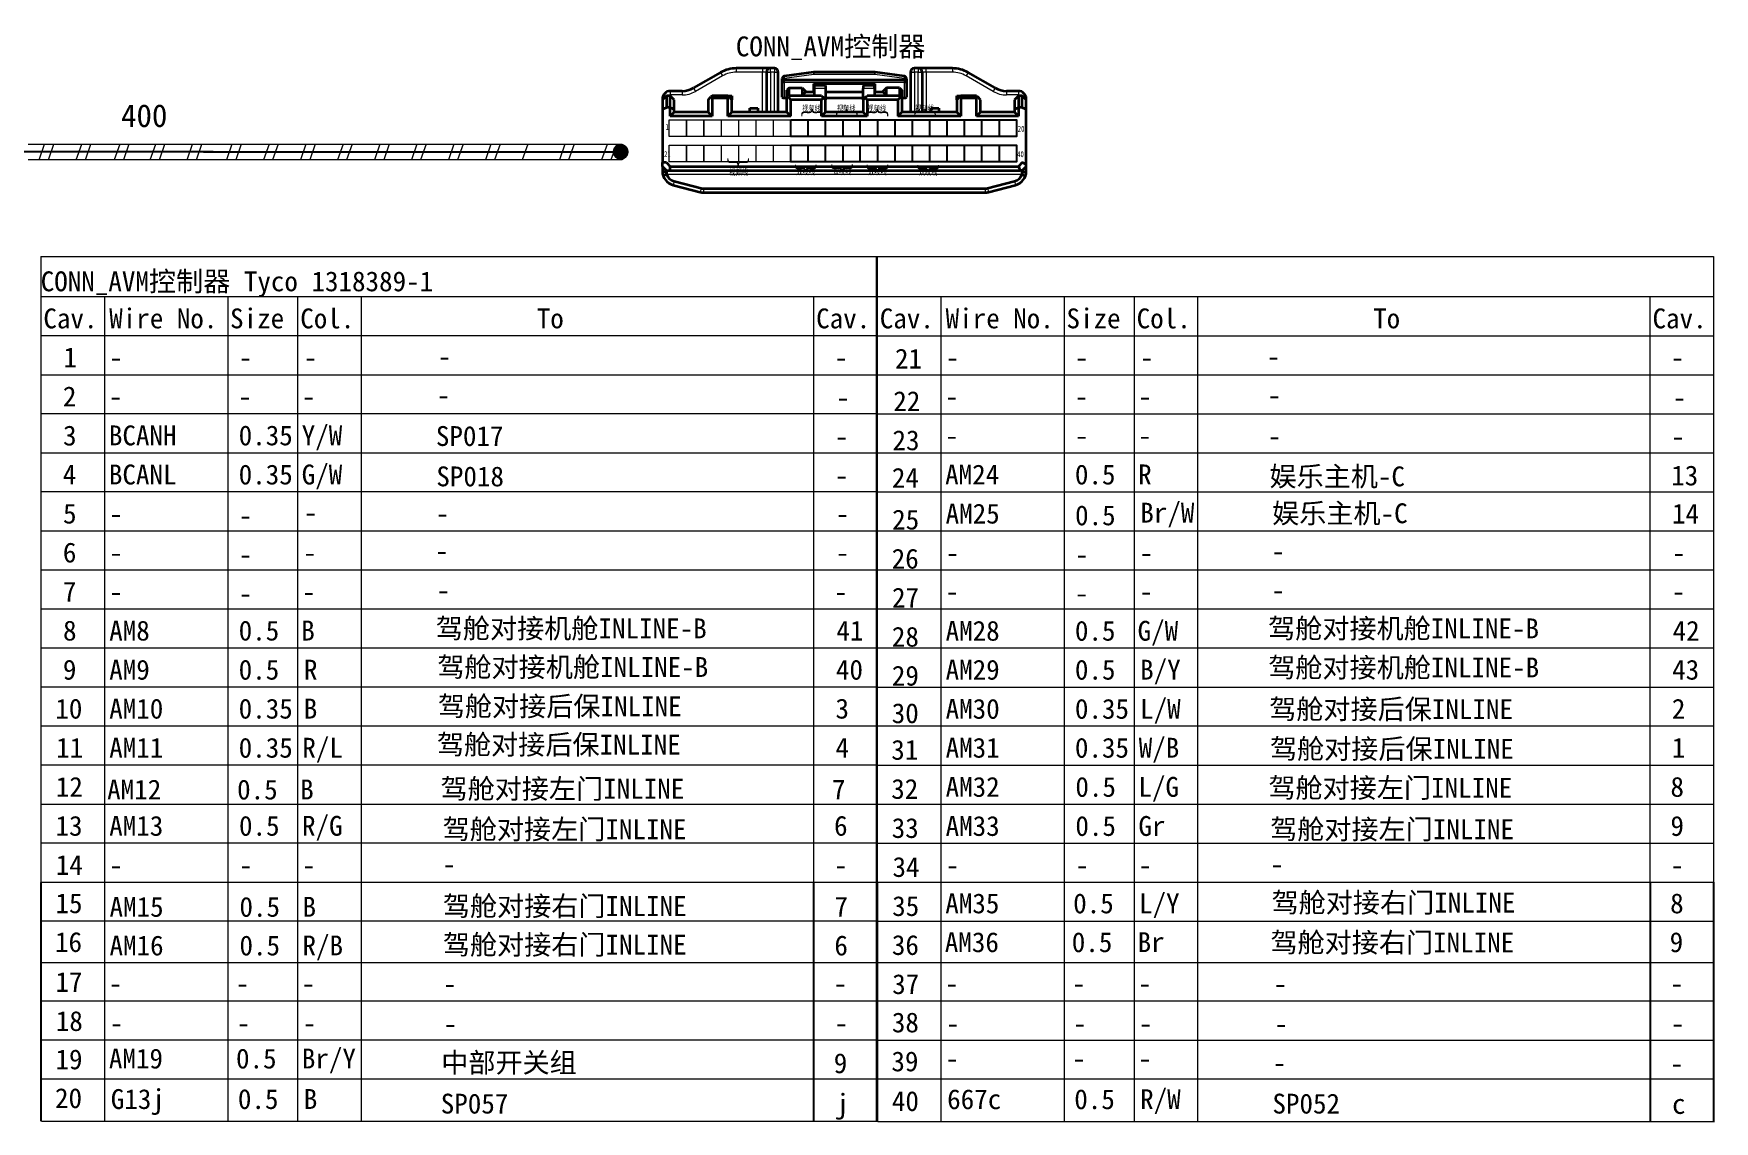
# Model space of a CAD drawing. Header units: millimetres. Extents: x 17 to 3784, y 12 to 1382.
# Drawn here: x 1758 to 1864.9, y 813.7 to 883 of the extents above; entities that cross this region are included whole.
import ezdxf

# ---------------------------------------------------------------- set-up
doc = ezdxf.new("R2010")
doc.units = ezdxf.units.MM
for name, color, linetype, lineweight in [('0层_1', 7, 'Continuous', 25), ('全新开发部分', 7, 'Continuous', 18), ('图层8-0000', 3, 'Continuous', 15), ('尺寸线层', 3, 'Continuous', 18)]:
    doc.layers.add(name, color=color, linetype=linetype, lineweight=lineweight)
doc.styles.add('FangSong_GB2312_Style', font='simfang.ttf')
doc.styles.add('HZTXT', font='', dxfattribs={"width": 0.75})
doc.styles.add('Standard_1', font='', dxfattribs={"width": 0.7})
doc.styles.get('HZTXT').set_extended_font_data('宋体')
doc.styles.get('Standard_1').set_extended_font_data('宋体')

msp = doc.modelspace()

# ---------------------------------------------------------------- hatches: boundary and pattern name
h = msp.add_hatch(color=0)
edge = h.paths.add_edge_path(flags=0)
edge.add_arc((1795.34, 875.47), 0.507, 180, 540)

# ---------------------------------------------------------------- linework, layer by layer
at = {"color": 0, "lineweight": 35, "ltscale": 0.098779}
for p, q in [((1801.7, 880.53), (1799.98, 879.54)), ((1819.17, 879.54), (1817.45, 880.53))]:
    msp.add_line(p, q, dxfattribs=at)
at = {"color": 0, "lineweight": 13, "ltscale": 0.0125}
for p, q in [((1801.7, 880.53), (1801.82, 880.31)), ((1802.7, 880.79), (1802.7, 880.54)), ((1804.36, 880.79), (1804.36, 880.54)), ((1804.62, 880.54), (1804.36, 880.54)), ((1804.62, 880.54), (1804.87, 880.54)), ((1804.87, 880.54), (1804.87, 880.79)), ((1805.12, 880.54), (1804.87, 880.54)), ((1805.12, 880.79), (1805.12, 880.54)), ((1805.12, 880.54), (1805.37, 880.54)), ((1813.78, 880.54), (1814.03, 880.54)), ((1814.03, 880.54), (1814.03, 880.79)), ((1814.28, 880.54), (1814.03, 880.54)), ((1814.28, 880.79), (1814.28, 880.54)), ((1814.28, 880.54), (1814.54, 880.54)), ((1814.79, 880.54), (1814.54, 880.54)), ((1814.79, 880.54), (1814.79, 880.79)), ((1816.45, 880.79), (1816.45, 880.54)), ((1817.45, 880.53), (1817.33, 880.31)), ((1798.5, 879.34), (1798.5, 879.09)), ((1799.25, 879.34), (1799.25, 879.09)), ((1799.98, 879.54), (1800.11, 879.32)), ((1819.17, 879.54), (1819.04, 879.32)), ((1819.9, 879.34), (1819.9, 879.09)), ((1820.65, 879.34), (1820.65, 879.09)), ((1798.74, 873.6), (1798.68, 873.35)), ((1800.46, 873.15), (1800.4, 872.91)), ((1800.62, 873.13), (1800.62, 872.88)), ((1818.53, 873.13), (1818.53, 872.88)), ((1818.69, 873.15), (1818.75, 872.91))]:
    msp.add_line(p, q, dxfattribs=at)
at = {"color": 0, "lineweight": 35, "ltscale": 0.083205}
for p, q in [((1804.36, 880.79), (1802.7, 880.79)), ((1816.45, 880.79), (1814.79, 880.79))]:
    msp.add_line(p, q, dxfattribs=at)
at = {"color": 0, "lineweight": 13, "ltscale": 0.083205}
for p, q in [((1804.36, 880.54), (1802.7, 880.54)), ((1816.45, 880.54), (1814.79, 880.54))]:
    msp.add_line(p, q, dxfattribs=at)
at = {"color": 0, "lineweight": 35, "ltscale": 0.025}
for p, q in [((1804.87, 880.79), (1804.36, 880.79)), ((1814.79, 880.79), (1814.28, 880.79)), ((1805.92, 878.89), (1805.92, 879.39)), ((1806.07, 879.04), (1806.07, 879.54)), ((1806.89, 879.54), (1806.89, 879.04)), ((1807.62, 879.79), (1807.62, 879.29)), ((1811.53, 879.29), (1811.53, 879.79)), ((1812.26, 879.04), (1812.26, 879.54)), ((1813.08, 879.54), (1813.08, 879.04)), ((1813.23, 879.39), (1813.23, 878.89)), ((1803.56, 878.24), (1804.06, 878.24)), ((1815.09, 878.24), (1815.59, 878.24))]:
    msp.add_line(p, q, dxfattribs=at)
at = {"color": 0, "lineweight": 13, "ltscale": 0.127499}
for p, q in [((1804.36, 877.99), (1804.36, 880.54)), ((1804.87, 880.54), (1804.87, 877.99)), ((1805.12, 877.99), (1805.12, 880.54)), ((1814.03, 880.54), (1814.03, 877.99)), ((1814.28, 877.99), (1814.28, 880.54)), ((1814.79, 880.54), (1814.79, 877.99))]:
    msp.add_line(p, q, dxfattribs=at)
at = {"color": 0, "lineweight": 35, "ltscale": 0.127499}
for p, q in [((1804.62, 880.54), (1804.62, 877.99)), ((1805.37, 877.99), (1805.37, 880.54)), ((1813.78, 880.54), (1813.78, 877.99)), ((1814.54, 877.99), (1814.54, 880.54))]:
    msp.add_line(p, q, dxfattribs=at)
at = {"color": 0, "lineweight": 35, "ltscale": 0.0125}
for p, q in [((1805.12, 880.79), (1804.87, 880.79)), ((1814.28, 880.79), (1814.03, 880.79)), ((1798.5, 879.04), (1798.25, 879.04)), ((1798.5, 878.29), (1798.25, 878.29)), ((1802.16, 879.04), (1802.41, 879.04)), ((1803.56, 877.99), (1803.56, 878.24)), ((1804.06, 878.24), (1804.06, 877.99)), ((1815.09, 877.99), (1815.09, 878.24)), ((1815.59, 878.24), (1815.59, 877.99)), ((1816.74, 879.04), (1816.99, 879.04)), ((1820.9, 879.04), (1820.65, 879.04)), ((1820.9, 878.29), (1820.65, 878.29)), ((1798.25, 874.78), (1798, 874.78)), ((1798, 874.53), (1798, 874.78)), ((1798.25, 874.28), (1798.5, 874.28)), ((1798.5, 874.28), (1798.5, 874.53)), ((1820.87, 874.03), (1821.11, 873.95))]:
    msp.add_line(p, q, dxfattribs=at)
at = {"color": 0, "lineweight": 35, "ltscale": 0.093938}
for p, q in [((1807.61, 880.54), (1805.75, 880.28)), ((1813.4, 880.28), (1811.54, 880.54))]:
    msp.add_line(p, q, dxfattribs=at)
at = {"color": 0, "lineweight": 13, "ltscale": 0.093938}
for p, q in [((1807.63, 880.39), (1805.77, 880.13)), ((1813.38, 880.13), (1811.52, 880.39))]:
    msp.add_line(p, q, dxfattribs=at)
at = {"color": 0, "lineweight": 13, "ltscale": 0.0075}
for p, q in [((1807.61, 880.54), (1807.63, 880.39)), ((1811.52, 880.39), (1811.54, 880.54)), ((1811.52, 880.54), (1811.52, 880.39)), ((1805.77, 880.13), (1805.75, 880.28)), ((1805.77, 879.89), (1805.77, 880.04)), ((1813.4, 880.28), (1813.38, 880.13)), ((1813.38, 880.04), (1813.38, 879.89))]:
    msp.add_line(p, q, dxfattribs=at)
at = {"color": 0, "lineweight": 35, "ltscale": 0.193951}
msp.add_line((1811.52, 880.54), (1807.63, 880.54), dxfattribs=at)
at = {"color": 0, "lineweight": 13, "ltscale": 0.002332}
msp.add_line((1807.63, 880.5), (1807.63, 880.54), dxfattribs=at)
at = {"color": 0, "lineweight": 13, "ltscale": 0.005168}
msp.add_line((1807.63, 880.39), (1807.63, 880.5), dxfattribs=at)
at = {"color": 0, "lineweight": 13, "ltscale": 0.193951}
msp.add_line((1811.52, 880.39), (1807.63, 880.39), dxfattribs=at)
at = {"color": 0, "lineweight": 35, "ltscale": 0.0375}
for p, q in [((1799.25, 879.34), (1798.5, 879.34)), ((1820.65, 879.34), (1819.9, 879.34)), ((1798.25, 879.04), (1798.25, 878.29)), ((1798.5, 878.29), (1798.5, 879.04)), ((1820.65, 879.04), (1820.65, 878.29)), ((1820.9, 878.29), (1820.9, 879.04))]:
    msp.add_line(p, q, dxfattribs=at)
at = {"color": 0, "lineweight": 13, "ltscale": 0.098779}
for p, q in [((1801.82, 880.31), (1800.11, 879.32)), ((1819.04, 879.32), (1817.33, 880.31))]:
    msp.add_line(p, q, dxfattribs=at)
at = {"color": 0, "lineweight": 35, "ltscale": 0.011926}
for p, q in [((1805.62, 879.89), (1805.62, 880.13)), ((1813.53, 880.13), (1813.53, 879.89))]:
    msp.add_line(p, q, dxfattribs=at)
at = {"color": 0, "lineweight": 13, "ltscale": 0.007501}
for p, q in [((1805.62, 880.13), (1805.77, 880.13)), ((1805.62, 879.89), (1805.77, 879.89)), ((1813.38, 880.13), (1813.53, 880.13)), ((1813.38, 879.89), (1813.53, 879.89))]:
    msp.add_line(p, q, dxfattribs=at)
at = {"color": 0, "lineweight": 35, "ltscale": 0.047373}
for p, q in [((1805.62, 878.94), (1805.62, 879.89)), ((1813.53, 879.89), (1813.53, 878.94))]:
    msp.add_line(p, q, dxfattribs=at)
at = {"color": 0, "lineweight": 13, "ltscale": 0.004427}
for p, q in [((1805.77, 880.04), (1805.77, 880.13)), ((1813.38, 880.13), (1813.38, 880.04))]:
    msp.add_line(p, q, dxfattribs=at)
at = {"color": 0, "lineweight": 35, "ltscale": 0.379999}
msp.add_line((1813.38, 880.04), (1805.77, 880.04), dxfattribs=at)
at = {"color": 0, "lineweight": 13, "ltscale": 0.379999}
msp.add_line((1813.38, 879.89), (1805.77, 879.89), dxfattribs=at)
at = {"color": 0, "lineweight": 13, "ltscale": 0.04928}
for p, q in [((1805.77, 878.9), (1805.77, 879.89)), ((1813.38, 879.89), (1813.38, 878.9))]:
    msp.add_line(p, q, dxfattribs=at)
at = {"color": 0, "lineweight": 35, "ltscale": 0.010606}
for p, q in [((1806.07, 879.54), (1805.92, 879.39)), ((1813.08, 879.54), (1813.23, 879.39))]:
    msp.add_line(p, q, dxfattribs=at)
at = {"color": 0, "lineweight": 35, "ltscale": 0.041251}
for p, q in [((1806.07, 879.54), (1806.89, 879.54)), ((1813.08, 879.54), (1812.26, 879.54))]:
    msp.add_line(p, q, dxfattribs=at)
at = {"color": 0, "lineweight": 35, "ltscale": 0.015909}
for p, q in [((1806.89, 879.54), (1807.12, 879.32)), ((1812.26, 879.54), (1812.03, 879.32))]:
    msp.add_line(p, q, dxfattribs=at)
at = {"color": 0, "lineweight": 35, "ltscale": 0.016684}
for p, q in [((1807.12, 879.29), (1806.89, 879.04)), ((1812.26, 879.04), (1812.03, 879.29))]:
    msp.add_line(p, q, dxfattribs=at)
at = {"color": 0, "lineweight": 35, "ltscale": 0.001429}
for p, q in [((1807.12, 879.32), (1807.12, 879.29)), ((1812.03, 879.29), (1812.03, 879.32))]:
    msp.add_line(p, q, dxfattribs=at)
at = {"color": 0, "lineweight": 35, "ltscale": 0.026875}
for p, q in [((1807.12, 879.29), (1807.66, 879.29)), ((1811.49, 879.29), (1812.03, 879.29))]:
    msp.add_line(p, q, dxfattribs=at)
at = {"color": 0, "lineweight": 35, "ltscale": 0.195001}
msp.add_line((1811.53, 879.79), (1807.62, 879.79), dxfattribs=at)
at = {"color": 0, "lineweight": 35, "ltscale": 0.035625}
for p, q in [((1808.37, 879.69), (1807.66, 879.69)), ((1811.49, 879.69), (1810.78, 879.69))]:
    msp.add_line(p, q, dxfattribs=at)
at = {"color": 0, "lineweight": 35, "ltscale": 0.009042}
for p, q in [((1807.66, 879.69), (1807.66, 879.51)), ((1808.37, 879.69), (1808.37, 879.51)), ((1810.78, 879.69), (1810.78, 879.51)), ((1811.49, 879.51), (1811.49, 879.69))]:
    msp.add_line(p, q, dxfattribs=at)
at = {"color": 0, "lineweight": 13, "ltscale": 0.035625}
for p, q in [((1808.37, 879.51), (1807.66, 879.51)), ((1811.49, 879.51), (1810.78, 879.51))]:
    msp.add_line(p, q, dxfattribs=at)
at = {"color": 0, "lineweight": 35, "ltscale": 0.023458}
for p, q in [((1807.66, 879.51), (1807.66, 879.04)), ((1811.49, 879.51), (1811.49, 879.04))]:
    msp.add_line(p, q, dxfattribs=at)
at = {"color": 0, "lineweight": 35, "ltscale": 0.035958}
for p, q in [((1808.37, 879.51), (1808.37, 878.79)), ((1810.78, 878.79), (1810.78, 879.51))]:
    msp.add_line(p, q, dxfattribs=at)
at = {"color": 0, "lineweight": 35, "ltscale": 0.120001}
for p, q in [((1808.37, 879.29), (1810.78, 879.29)), ((1808.37, 878.9), (1810.78, 878.9)), ((1810.78, 877.99), (1808.37, 877.99))]:
    msp.add_line(p, q, dxfattribs=at)
at = {"color": 0, "lineweight": 35, "ltscale": 0.017678}
for p, q in [((1798.25, 879.04), (1798, 878.79)), ((1798.75, 878.79), (1798.5, 879.04)), ((1820.65, 879.04), (1820.4, 878.79)), ((1821.15, 878.79), (1820.9, 879.04)), ((1798.75, 877.99), (1798.5, 877.74)), ((1800.91, 877.99), (1801.16, 877.74)), ((1802.41, 877.99), (1802.16, 877.74)), ((1806.17, 877.74), (1805.92, 877.99)), ((1808.37, 877.99), (1808.12, 877.74)), ((1810.78, 877.99), (1811.03, 877.74)), ((1812.98, 877.74), (1813.23, 877.99)), ((1816.74, 877.99), (1816.99, 877.74)), ((1818.24, 877.99), (1817.99, 877.74)), ((1820.4, 877.99), (1820.65, 877.74)), ((1798, 874.53), (1798.25, 874.28)), ((1798.25, 874.78), (1798.5, 874.53)), ((1820.9, 874.78), (1820.65, 874.53)), ((1820.9, 874.28), (1821.15, 874.53))]:
    msp.add_line(p, q, dxfattribs=at)
at = {"color": 0, "lineweight": 35, "ltscale": 0.0025}
for p, q in [((1798, 878.84), (1798, 878.79)), ((1821.15, 878.79), (1821.15, 878.84))]:
    msp.add_line(p, q, dxfattribs=at)
at = {"color": 0, "lineweight": 13, "ltscale": 0.002499}
for p, q in [((1798, 878.84), (1798.05, 878.84)), ((1821.1, 878.84), (1821.15, 878.84))]:
    msp.add_line(p, q, dxfattribs=at)
at = {"color": 0, "lineweight": 35, "ltscale": 0.030177}
for p, q in [((1798, 878.79), (1798, 878.19)), ((1798.75, 878.19), (1798.75, 878.79)), ((1820.4, 878.79), (1820.4, 878.19)), ((1821.15, 878.19), (1821.15, 878.79))]:
    msp.add_line(p, q, dxfattribs=at)
at = {"color": 0, "lineweight": 35, "ltscale": 0.01353}
for p, q in [((1798, 878.19), (1798.25, 878.29)), ((1798.5, 878.29), (1798.75, 878.19)), ((1820.4, 878.19), (1820.65, 878.29)), ((1820.9, 878.29), (1821.15, 878.19))]:
    msp.add_line(p, q, dxfattribs=at)
at = {"color": 0, "lineweight": 13, "ltscale": 0.0375}
for p, q in [((1799.25, 879.09), (1798.5, 879.09)), ((1820.65, 879.09), (1819.9, 879.09))]:
    msp.add_line(p, q, dxfattribs=at)
at = {"color": 0, "lineweight": 35, "ltscale": 0.027499}
for p, q in [((1798.5, 877.74), (1798.5, 878.29)), ((1820.65, 878.29), (1820.65, 877.74))]:
    msp.add_line(p, q, dxfattribs=at)
at = {"color": 0, "lineweight": 35, "ltscale": 0.012374}
for p, q in [((1800.91, 878.79), (1801.08, 878.97)), ((1818.24, 878.79), (1818.07, 878.97))]:
    msp.add_line(p, q, dxfattribs=at)
at = {"color": 0, "lineweight": 35, "ltscale": 0.039999}
for p, q in [((1800.91, 878.79), (1800.91, 877.99)), ((1802.41, 877.99), (1802.41, 878.79)), ((1808.37, 877.99), (1808.37, 878.79)), ((1810.78, 878.79), (1810.78, 877.99)), ((1816.74, 878.79), (1816.74, 877.99)), ((1818.24, 877.99), (1818.24, 878.79))]:
    msp.add_line(p, q, dxfattribs=at)
at = {"color": 0, "lineweight": 35, "ltscale": 0.005304}
for p, q in [((1801.16, 879.04), (1801.08, 878.97)), ((1801.08, 878.97), (1801.16, 878.89)), ((1806.07, 879.04), (1805.99, 878.97)), ((1813.08, 879.04), (1813.16, 878.97)), ((1817.99, 879.04), (1818.07, 878.97)), ((1818.07, 878.97), (1817.99, 878.89))]:
    msp.add_line(p, q, dxfattribs=at)
at = {"color": 0, "lineweight": 35, "ltscale": 0.05}
for p, q in [((1802.16, 879.04), (1801.16, 879.04)), ((1802.16, 878.89), (1801.16, 878.89)), ((1817.99, 879.04), (1816.99, 879.04)), ((1817.99, 878.89), (1816.99, 878.89))]:
    msp.add_line(p, q, dxfattribs=at)
at = {"color": 0, "lineweight": 35, "ltscale": 0.0575}
for p, q in [((1801.16, 878.89), (1801.16, 877.74)), ((1802.16, 877.74), (1802.16, 878.89)), ((1816.99, 878.89), (1816.99, 877.74)), ((1817.99, 877.74), (1817.99, 878.89))]:
    msp.add_line(p, q, dxfattribs=at)
at = {"color": 0, "lineweight": 35, "ltscale": 0.005303}
for p, q in [((1802.16, 879.04), (1802.24, 878.97)), ((1802.24, 878.97), (1802.16, 878.89)), ((1805.92, 878.89), (1805.99, 878.97)), ((1813.16, 878.97), (1813.23, 878.89)), ((1816.99, 879.04), (1816.91, 878.97)), ((1816.99, 878.89), (1816.91, 878.97))]:
    msp.add_line(p, q, dxfattribs=at)
at = {"color": 0, "lineweight": 35, "ltscale": 0.012375}
for p, q in [((1802.41, 878.79), (1802.24, 878.97)), ((1805.99, 878.97), (1806.17, 878.79)), ((1812.98, 878.79), (1813.16, 878.97)), ((1816.74, 878.79), (1816.91, 878.97))]:
    msp.add_line(p, q, dxfattribs=at)
at = {"color": 0, "lineweight": 35, "ltscale": 0.012499}
for p, q in [((1802.41, 879.04), (1802.41, 878.79)), ((1816.74, 878.79), (1816.74, 879.04))]:
    msp.add_line(p, q, dxfattribs=at)
at = {"color": 0, "lineweight": 35, "ltscale": 0.0075}
for p, q in [((1805.77, 878.9), (1805.92, 878.9)), ((1813.23, 878.9), (1813.38, 878.9))]:
    msp.add_line(p, q, dxfattribs=at)
at = {"color": 0, "lineweight": 35, "ltscale": 0.045}
for p, q in [((1805.92, 877.99), (1805.92, 878.89)), ((1813.23, 878.89), (1813.23, 877.99))]:
    msp.add_line(p, q, dxfattribs=at)
at = {"color": 0, "lineweight": 35, "ltscale": 0.102499}
for p, q in [((1808.12, 879.04), (1806.07, 879.04)), ((1813.08, 879.04), (1811.03, 879.04))]:
    msp.add_line(p, q, dxfattribs=at)
at = {"color": 0, "lineweight": 35, "ltscale": 0.097499}
for p, q in [((1808.12, 878.79), (1806.17, 878.79)), ((1812.98, 878.79), (1811.03, 878.79))]:
    msp.add_line(p, q, dxfattribs=at)
at = {"color": 0, "lineweight": 35, "ltscale": 0.052499}
for p, q in [((1806.17, 877.74), (1806.17, 878.79)), ((1808.12, 877.74), (1808.12, 878.79)), ((1811.03, 878.79), (1811.03, 877.74)), ((1812.98, 878.79), (1812.98, 877.74))]:
    msp.add_line(p, q, dxfattribs=at)
at = {"color": 0, "lineweight": 35, "ltscale": 0.008839}
for p, q in [((1808.12, 879.04), (1808.25, 878.92)), ((1808.25, 878.92), (1808.12, 878.79)), ((1808.37, 878.79), (1808.25, 878.92)), ((1810.78, 878.79), (1810.9, 878.92)), ((1810.9, 878.92), (1811.03, 879.04)), ((1811.03, 878.79), (1810.9, 878.92))]:
    msp.add_line(p, q, dxfattribs=at)
at = {"color": 0, "lineweight": 35, "ltscale": 0.169823}
msp.add_line((1798, 878.19), (1798, 874.78), dxfattribs=at)
at = {"color": 0, "lineweight": 35, "ltscale": 0.1325}
for p, q in [((1801.16, 877.74), (1798.5, 877.74)), ((1820.65, 877.74), (1817.99, 877.74))]:
    msp.add_line(p, q, dxfattribs=at)
at = {"color": 0, "lineweight": 35, "ltscale": 0.009822}
for p, q in [((1798.75, 877.99), (1798.75, 878.19)), ((1820.4, 878.19), (1820.4, 877.99))]:
    msp.add_line(p, q, dxfattribs=at)
at = {"color": 0, "lineweight": 35, "ltscale": 0.1075}
for p, q in [((1800.91, 877.99), (1798.75, 877.99)), ((1820.4, 877.99), (1818.24, 877.99))]:
    msp.add_line(p, q, dxfattribs=at)
at = {"color": 0, "lineweight": 35, "ltscale": 0.2}
for p, q in [((1806.17, 877.74), (1802.16, 877.74)), ((1816.99, 877.74), (1812.98, 877.74))]:
    msp.add_line(p, q, dxfattribs=at)
at = {"color": 0, "lineweight": 35, "ltscale": 0.175}
for p, q in [((1805.92, 877.99), (1802.41, 877.99)), ((1816.74, 877.99), (1813.23, 877.99))]:
    msp.add_line(p, q, dxfattribs=at)
at = {"color": 0, "lineweight": 35, "ltscale": 0.145001}
msp.add_line((1811.03, 877.74), (1808.12, 877.74), dxfattribs=at)
at = {"color": 0, "lineweight": 35, "ltscale": 0.176073}
msp.add_line((1821.15, 874.66), (1821.15, 878.19), dxfattribs=at)
for p, q in [((1795.43, 875.95), (1795.43, 874.97)), ((1758.43, 828.94), (1758.43, 813.75)), ((1807.62, 828.98), (1807.62, 813.74)), ((1811.66, 828.97), (1811.66, 813.74)), ((1811.66, 828.93), (1811.66, 813.74)), ((1860.85, 828.97), (1860.85, 813.73)), ((1864.89, 828.97), (1864.89, 813.73))]:
    msp.add_line(p, q)
at = {"color": 0, "lineweight": 35, "ltscale": 0.015204}
for p, q in [((1798, 874.53), (1798, 874.23)), ((1821.15, 874.23), (1821.15, 874.53))]:
    msp.add_line(p, q, dxfattribs=at)
at = {"color": 0, "lineweight": 35, "ltscale": 0.013424}
msp.add_line((1798.25, 874.13), (1798, 874.23), dxfattribs=at)
at = {"color": 0, "lineweight": 35, "ltscale": 0.012502}
msp.add_line((1798.28, 874.03), (1798.04, 873.95), dxfattribs=at)
at = {"color": 0, "lineweight": 35, "ltscale": 0.007602}
for p, q in [((1798.25, 874.28), (1798.25, 874.13)), ((1820.9, 874.13), (1820.9, 874.28))]:
    msp.add_line(p, q, dxfattribs=at)
at = {"color": 0, "lineweight": 13}
msp.add_line((1820.87, 874.03), (1798.28, 874.03), dxfattribs=at)
at = {"color": 0, "lineweight": 35}
for p, q in [((1798.5, 874.53), (1820.65, 874.53)), ((1798.5, 874.28), (1820.77, 874.28)), ((1800.62, 873.13), (1818.53, 873.13)), ((1800.62, 872.88), (1818.53, 872.88))]:
    msp.add_line(p, q, dxfattribs=at)
at = {"color": 0, "lineweight": 35, "ltscale": 0.013975}
for p, q in [((1820.65, 874.53), (1820.77, 874.28)), ((1821.15, 874.66), (1820.9, 874.78))]:
    msp.add_line(p, q, dxfattribs=at)
at = {"color": 0, "lineweight": 35, "ltscale": 0.00625}
for p, q in [((1820.9, 874.28), (1820.77, 874.28)), ((1821.15, 874.53), (1821.15, 874.66))]:
    msp.add_line(p, q, dxfattribs=at)
at = {"color": 0, "lineweight": 35, "ltscale": 0.013425}
msp.add_line((1820.9, 874.13), (1821.15, 874.23), dxfattribs=at)
at = {"color": 0, "lineweight": 35, "ltscale": 0.088605}
for p, q in [((1798.68, 873.35), (1800.4, 872.91)), ((1798.74, 873.6), (1800.46, 873.15)), ((1818.69, 873.15), (1820.41, 873.6)), ((1818.75, 872.91), (1820.47, 873.35))]:
    msp.add_line(p, q, dxfattribs=at)
at = {"color": 0, "lineweight": 13, "ltscale": 0.012501}
msp.add_line((1820.41, 873.6), (1820.47, 873.35), dxfattribs=at)
at = {"color": 0}
for points in [[(1806.17, 877.5), (1807.26, 877.5), (1807.26, 876.44), (1806.17, 876.44)], [(1807.28, 877.5), (1808.36, 877.5), (1808.36, 876.44), (1807.28, 876.44)], [(1808.38, 877.5), (1809.47, 877.5), (1809.47, 876.44), (1808.38, 876.44)], [(1809.49, 877.5), (1810.57, 877.5), (1810.57, 876.44), (1809.49, 876.44)], [(1810.59, 877.5), (1811.68, 877.5), (1811.68, 876.44), (1810.59, 876.44)], [(1811.7, 877.5), (1812.78, 877.5), (1812.78, 876.44), (1811.7, 876.44)], [(1812.8, 877.5), (1813.89, 877.5), (1813.89, 876.44), (1812.8, 876.44)], [(1813.91, 877.5), (1814.99, 877.5), (1814.99, 876.44), (1813.91, 876.44)], [(1815.01, 877.5), (1816.1, 877.5), (1816.1, 876.44), (1815.01, 876.44)], [(1816.12, 877.5), (1817.2, 877.5), (1817.2, 876.44), (1816.12, 876.44)], [(1817.22, 877.5), (1818.31, 877.5), (1818.31, 876.44), (1817.22, 876.44)], [(1818.33, 877.5), (1819.42, 877.5), (1819.42, 876.44), (1818.33, 876.44)], [(1819.45, 877.5), (1820.54, 877.5), (1820.54, 876.44), (1819.45, 876.44)], [(1806.17, 875.89), (1807.26, 875.89), (1807.26, 874.83), (1806.17, 874.83)], [(1807.28, 875.89), (1808.36, 875.89), (1808.36, 874.83), (1807.28, 874.83)], [(1808.38, 875.89), (1809.47, 875.89), (1809.47, 874.83), (1808.38, 874.83)], [(1809.49, 875.89), (1810.57, 875.89), (1810.57, 874.83), (1809.49, 874.83)], [(1810.59, 875.89), (1811.68, 875.89), (1811.68, 874.83), (1810.59, 874.83)], [(1811.7, 875.89), (1812.78, 875.89), (1812.78, 874.83), (1811.7, 874.83)], [(1812.8, 875.89), (1813.89, 875.89), (1813.89, 874.83), (1812.8, 874.83)], [(1813.91, 875.89), (1814.99, 875.89), (1814.99, 874.83), (1813.91, 874.83)], [(1815.01, 875.89), (1816.1, 875.89), (1816.1, 874.83), (1815.01, 874.83)], [(1816.12, 875.89), (1817.2, 875.89), (1817.2, 874.83), (1816.12, 874.83)], [(1817.22, 875.89), (1818.31, 875.89), (1818.31, 874.83), (1817.22, 874.83)], [(1818.33, 875.89), (1819.42, 875.89), (1819.42, 874.83), (1818.33, 874.83)], [(1819.45, 875.89), (1820.54, 875.89), (1820.54, 874.83), (1819.45, 874.83)]]:
    msp.add_lwpolyline(points, close=True, dxfattribs=at)
at = {"color": 7, "linetype": 'Continuous', "lineweight": 13}
for points in [[(1769.39, 875.46), (1752.06, 875.46)], [(1793.09, 875.46), (1769.58, 875.46)], [(1758.43, 868.8), (1811.66, 868.8)], [(1758.43, 868.8), (1758.43, 828.97)], [(1811.61, 868.78), (1811.61, 813.74)], [(1811.66, 868.8), (1864.89, 868.8)], [(1811.66, 868.79), (1811.66, 828.97)], [(1864.89, 868.8), (1864.89, 828.97)], [(1758.43, 866.25), (1811.66, 866.25)], [(1762.48, 866.25), (1762.48, 813.74)], [(1770.33, 866.25), (1770.33, 813.74)], [(1774.78, 866.25), (1774.78, 813.74)], [(1778.83, 866.25), (1778.83, 813.74)], [(1807.61, 866.25), (1807.61, 828.97)], [(1811.66, 866.25), (1864.89, 866.25)], [(1815.71, 866.25), (1815.71, 813.73)], [(1823.56, 866.25), (1823.56, 813.73)], [(1828.01, 866.25), (1828.01, 813.73)], [(1832.06, 866.25), (1832.06, 813.73)], [(1860.84, 866.25), (1860.84, 828.97)], [(1758.43, 863.77), (1811.66, 863.77)], [(1811.66, 863.76), (1864.89, 863.76)], [(1758.43, 861.28), (1811.66, 861.28)], [(1811.66, 861.28), (1864.89, 861.28)], [(1758.43, 858.8), (1811.66, 858.8)], [(1811.66, 858.79), (1864.89, 858.79)], [(1758.43, 856.31), (1811.66, 856.31)], [(1811.66, 856.31), (1864.89, 856.31)], [(1758.43, 853.83), (1811.66, 853.83)], [(1811.66, 853.82), (1864.89, 853.82)], [(1758.43, 851.34), (1811.66, 851.34)], [(1811.66, 851.34), (1864.89, 851.34)], [(1758.43, 848.85), (1811.66, 848.85)], [(1811.66, 848.85), (1864.89, 848.85)], [(1758.43, 846.37), (1811.66, 846.37)], [(1811.66, 846.36), (1864.89, 846.36)], [(1758.43, 843.88), (1811.66, 843.88)], [(1811.66, 843.88), (1864.89, 843.88)], [(1758.43, 841.4), (1811.66, 841.4)], [(1811.66, 841.39), (1864.89, 841.39)], [(1758.43, 838.91), (1811.66, 838.91)], [(1811.66, 838.91), (1864.89, 838.91)], [(1758.43, 836.43), (1811.66, 836.43)], [(1811.66, 836.42), (1864.89, 836.42)], [(1758.43, 833.94), (1811.66, 833.94)], [(1811.66, 833.94), (1864.89, 833.94)], [(1758.43, 831.46), (1811.66, 831.46)], [(1811.66, 831.45), (1864.89, 831.45)], [(1758.43, 828.97), (1811.67, 828.97)], [(1811.66, 828.97), (1864.89, 828.97)], [(1758.43, 826.5), (1811.67, 826.5)], [(1811.66, 826.49), (1864.9, 826.49)], [(1758.44, 823.84), (1811.67, 823.84)], [(1811.66, 823.84), (1864.9, 823.84)], [(1758.44, 821.4), (1811.68, 821.4)], [(1811.67, 821.4), (1864.91, 821.4)], [(1758.44, 818.92), (1811.68, 818.92)], [(1811.67, 818.91), (1864.91, 818.91)], [(1758.45, 816.44), (1811.68, 816.44)], [(1811.68, 816.44), (1864.91, 816.44)], [(1758.48, 813.74), (1811.72, 813.74)], [(1811.71, 813.73), (1864.95, 813.73)]]:
    msp.add_lwpolyline(points, dxfattribs=at)
at = {"color": 7, "linetype": 'Continuous', "lineweight": 25}
for points in [[(1769.4, 875.46), (1752.06, 875.46)], [(1768.79, 875.46), (1795.41, 875.46)]]:
    msp.add_lwpolyline(points, dxfattribs=at)
at = {"color": 7, "linetype": 'Continuous', "lineweight": 0}
for points in [[(1757.63, 875.95), (1759.98, 875.95)], [(1758.33, 874.97), (1758.68, 875.95)], [(1758.92, 874.97), (1759.27, 875.95)], [(1759.98, 875.95), (1762.33, 875.95)], [(1760.69, 874.97), (1761.04, 875.95)], [(1761.27, 874.97), (1761.63, 875.95)], [(1762.33, 875.95), (1764.69, 875.95)], [(1763.13, 874.99), (1763.48, 875.97)], [(1763.72, 874.99), (1764.07, 875.97)], [(1764.69, 875.95), (1767.04, 875.95)], [(1765.39, 874.97), (1765.75, 875.95)], [(1765.98, 874.97), (1766.34, 875.95)], [(1767.04, 875.95), (1769.94, 875.95)], [(1767.75, 874.97), (1768.1, 875.95)], [(1768.34, 874.97), (1768.69, 875.95)], [(1769.54, 875.95), (1771.9, 875.95)], [(1770.6, 875.95), (1770.25, 874.97)], [(1771.19, 875.95), (1770.84, 874.97)], [(1771.9, 875.95), (1774.25, 875.95)], [(1772.96, 875.95), (1772.6, 874.97)], [(1773.55, 875.95), (1773.19, 874.97)], [(1774.25, 875.95), (1776.61, 875.95)], [(1775.31, 875.95), (1774.96, 874.97)], [(1775.9, 875.95), (1775.55, 874.97)], [(1776.61, 875.95), (1778.96, 875.95)], [(1777.67, 875.95), (1777.31, 874.97)], [(1778.25, 875.95), (1777.9, 874.97)], [(1778.96, 875.95), (1781.32, 875.95)], [(1780.02, 875.95), (1779.67, 874.97)], [(1780.61, 875.95), (1780.26, 874.97)], [(1781.32, 875.95), (1783.67, 875.95)], [(1782.37, 875.95), (1782.02, 874.97)], [(1782.96, 875.95), (1782.61, 874.97)], [(1783.67, 875.95), (1786.02, 875.95)], [(1784.73, 875.95), (1784.38, 874.97)], [(1785.32, 875.95), (1784.96, 874.97)], [(1786.02, 875.95), (1788.38, 875.95)], [(1787.08, 875.95), (1786.73, 874.97)], [(1787.67, 875.95), (1787.32, 874.97)], [(1788.38, 875.95), (1790.73, 875.95)], [(1789.44, 875.95), (1789.08, 874.97)], [(1790.73, 875.95), (1793.09, 875.95)], [(1791.79, 875.95), (1791.44, 874.97)], [(1792.38, 875.95), (1792.03, 874.97)], [(1793.09, 875.95), (1795.44, 875.95)], [(1794.15, 874.98), (1794.5, 875.96)], [(1794.74, 874.98), (1795.09, 875.96)], [(1759.98, 874.97), (1757.63, 874.97)], [(1762.33, 874.97), (1759.98, 874.97)], [(1764.69, 874.97), (1762.33, 874.97)], [(1767.04, 874.97), (1764.69, 874.97)], [(1769.68, 874.97), (1767.04, 874.97)], [(1771.9, 874.97), (1769.54, 874.97)], [(1774.25, 874.97), (1771.9, 874.97)], [(1776.61, 874.97), (1774.25, 874.97)], [(1778.96, 874.97), (1776.61, 874.97)], [(1781.32, 874.97), (1778.96, 874.97)], [(1783.67, 874.97), (1781.32, 874.97)], [(1786.02, 874.97), (1783.67, 874.97)], [(1788.38, 874.97), (1786.02, 874.97)], [(1790.73, 874.97), (1788.38, 874.97)], [(1793.09, 874.97), (1790.73, 874.97)], [(1795.44, 874.97), (1793.09, 874.97)]]:
    msp.add_lwpolyline(points, dxfattribs=at)
at = {"color": 0, "lineweight": 35}
for centre, radius, start, end in [((1802.7, 878.79), 2, 90, 120), ((1804.87, 880.54), 0.251, 90, 180), ((1805.12, 880.54), 0.251, 0, 90), ((1807.63, 880.39), 0.15, 90, 98), ((1811.52, 880.39), 0.15, 82, 90), ((1814.03, 880.54), 0.251, 90, 180), ((1814.28, 880.54), 0.251, 0, 90), ((1816.45, 878.79), 2, 60, 90), ((1798.5, 878.84), 0.501, 90, 180), ((1799.25, 880.79), 1.45, 270, 300), ((1805.77, 880.13), 0.15, 98, 180), ((1805.77, 879.89), 0.15, 90, 180), ((1813.38, 879.89), 0.15, 0, 90), ((1813.38, 880.13), 0.15, 0, 82), ((1819.9, 880.79), 1.45, 240, 270), ((1820.65, 878.84), 0.501, 0, 90), ((1798.9, 874.23), 0.902, 180, 255.4258), ((1798.44, 874.13), 0.183, 181.0293, 213.5692), ((1798.9, 874.23), 0.651, 197.5429, 255.4258), ((1820.25, 874.23), 0.651, 284.5742, 342.4571), ((1820.25, 874.23), 0.902, 284.5742, 0.0007), ((1820.71, 874.13), 0.183, 326.4163, 358.9691), ((1800.62, 873.78), 0.902, 255.4258, 270), ((1800.62, 873.78), 0.651, 255.4258, 270), ((1818.53, 873.78), 0.651, 270, 284.5742), ((1818.53, 873.78), 0.902, 270, 284.5742)]:
    msp.add_arc(centre, radius, start, end, dxfattribs=at)
at = {"color": 0, "lineweight": 13}
for centre, radius, start, end in [((1802.7, 878.79), 1.75, 90, 120), ((1816.45, 878.79), 1.75, 60, 90), ((1799.25, 880.79), 1.7, 270, 300), ((1819.9, 880.79), 1.7, 240, 270), ((1798.5, 878.84), 0.251, 90, 126.8699), ((1820.65, 878.84), 0.251, 53.1303, 89.9998)]:
    msp.add_arc(centre, radius, start, end, dxfattribs=at)
at = {"color": 0, "lineweight": 35}
for centre, major_axis, start_param, end_param in [((1805.77, 878.94), (0.15, 0), 3.141593, 4.712389), ((1813.38, 878.94), (-0.15, 0), 1.570796, 3.141593)]:
    msp.add_ellipse(centre, major_axis=major_axis, ratio=0.254237, start_param=start_param, end_param=end_param, dxfattribs=at)
at = {"layer": '全新开发部分', "color": 0}
for points in [[(1798.43, 877.5), (1799.52, 877.5), (1799.52, 876.44), (1798.43, 876.44)], [(1799.54, 877.5), (1800.63, 877.5), (1800.63, 876.44), (1799.54, 876.44)], [(1800.64, 877.5), (1801.73, 877.5), (1801.73, 876.44), (1800.64, 876.44)], [(1801.75, 877.5), (1802.84, 877.5), (1802.84, 876.44), (1801.75, 876.44)], [(1802.85, 877.5), (1803.94, 877.5), (1803.94, 876.44), (1802.85, 876.44)], [(1803.96, 877.5), (1805.05, 877.5), (1805.05, 876.44), (1803.96, 876.44)], [(1805.06, 877.5), (1806.15, 877.5), (1806.15, 876.44), (1805.06, 876.44)], [(1798.43, 875.89), (1799.52, 875.89), (1799.52, 874.83), (1798.43, 874.83)], [(1799.54, 875.89), (1800.63, 875.89), (1800.63, 874.83), (1799.54, 874.83)], [(1800.64, 875.89), (1801.73, 875.89), (1801.73, 874.83), (1800.64, 874.83)], [(1801.75, 875.89), (1802.84, 875.89), (1802.84, 874.83), (1801.75, 874.83)], [(1802.85, 875.89), (1803.94, 875.89), (1803.94, 874.83), (1802.85, 874.83)], [(1803.96, 875.89), (1805.05, 875.89), (1805.05, 874.83), (1803.96, 874.83)], [(1805.06, 875.89), (1806.15, 875.89), (1806.15, 874.83), (1805.06, 874.83)]]:
    msp.add_lwpolyline(points, close=True, dxfattribs=at)

# ---------------------------------------------------------------- texts
at = {"color": 0, "linetype": 'Continuous', "style": 'FangSong_GB2312_Style'}
msp.add_text('CONN_AVM控制器', height=1.2655, dxfattribs=at).set_placement((1802.67, 881.55))
at = {"color": 7, "linetype": 'Continuous', "style": 'FangSong_GB2312_Style'}
for s, height, p in [('400', 1.447, (1763.54, 877.05)), ('CONN_AVM控制器 Tyco 1318389-1', 1.2655, (1758.43, 866.59)), ('Cav.', 1.265, (1758.6, 864.23)), ('Wire No.', 1.265, (1762.79, 864.23)), ('Size', 1.265, (1770.48, 864.23)), ('Col.', 1.265, (1774.95, 864.23)), ('To', 1.265, (1790, 864.23)), ('Cav.', 1.265, (1807.78, 864.23)), ('Cav.', 1.265, (1811.83, 864.23)), ('Wire No.', 1.265, (1816.02, 864.23)), ('Size', 1.265, (1823.71, 864.23)), ('Col.', 1.265, (1828.18, 864.23)), ('To', 1.265, (1843.23, 864.23)), ('Cav.', 1.265, (1861.01, 864.23)), ('1', 1.27, (1759.88, 861.75)), ('-', 1.27, (1762.79, 861.75)), ('-', 1.27, (1771.03, 861.75)), ('-', 1.27, (1775.17, 861.75)), ('-', 1.27, (1783.69, 861.82)), ('-', 1.27, (1808.94, 861.75)), ('21', 1.265, (1812.8, 861.67)), ('-', 1.27, (1816.02, 861.74)), ('-', 1.27, (1824.25, 861.74)), ('-', 1.27, (1828.4, 861.74)), ('-', 1.27, (1836.45, 861.82)), ('-', 1.27, (1862.17, 861.74)), ('2', 1.27, (1759.84, 859.26)), ('22', 1.265, (1812.69, 858.96)), ('-', 1.27, (1762.77, 859.26)), ('-', 1.27, (1771, 859.26)), ('-', 1.27, (1775.05, 859.26)), ('-', 1.27, (1783.64, 859.35)), ('-', 1.27, (1809.06, 859.21)), ('-', 1.27, (1815.99, 859.26)), ('-', 1.27, (1824.23, 859.26)), ('-', 1.27, (1828.28, 859.26)), ('-', 1.27, (1836.51, 859.35)), ('-', 1.27, (1862.29, 859.2)), ('3', 1.27, (1759.85, 856.77)), ('BCANH', 1.265, (1762.77, 856.78)), ('0.35', 1.265, (1771.03, 856.78)), ('Y/W', 1.265, (1775.04, 856.78)), ('SP017', 1.265, (1783.58, 856.74)), ('-', 1.27, (1808.97, 856.72)), ('23', 1.265, (1812.64, 856.47)), ('-', 1.27, (1815.99, 856.77)), ('-', 1.27, (1824.25, 856.77)), ('-', 1.27, (1828.27, 856.77)), ('-', 1.27, (1836.52, 856.74)), ('-', 1.27, (1862.2, 856.72)), ('4', 1.27, (1759.83, 854.29)), ('BCANL', 1.265, (1762.77, 854.29)), ('0.35', 1.265, (1771.03, 854.29)), ('G/W', 1.265, (1775.04, 854.29)), ('SP018', 1.265, (1783.61, 854.17)), ('-', 1.27, (1808.97, 854.24)), ('24', 1.265, (1812.6, 854.08)), ('AM24', 1.265, (1815.99, 854.29)), ('0.5', 1.265, (1824.25, 854.29)), ('R', 1.27, (1828.27, 854.29)), ('娱乐主机-C', 1.265, (1836.63, 854.17)), ('13', 1.265, (1862.2, 854.23)), ('5', 1.27, (1759.85, 851.8)), ('25', 1.265, (1812.62, 851.42)), ('AM25', 1.265, (1816.02, 851.8)), ('0.5', 1.265, (1824.26, 851.69)), ('Br/W', 1.265, (1828.41, 851.86)), ('娱乐主机-C', 1.265, (1836.8, 851.82)), ('14', 1.265, (1862.25, 851.8)), ('-', 1.27, (1762.79, 851.8)), ('-', 1.27, (1771.03, 851.69)), ('-', 1.27, (1775.18, 851.87)), ('-', 1.27, (1783.57, 851.82)), ('-', 1.27, (1809.02, 851.8)), ('6', 1.27, (1759.84, 849.32)), ('-', 1.27, (1762.79, 849.32)), ('-', 1.27, (1771.03, 849.21)), ('-', 1.27, (1775.13, 849.32)), ('-', 1.27, (1783.53, 849.43)), ('-', 1.27, (1809.02, 849.32)), ('26', 1.265, (1812.59, 848.93)), ('-', 1.27, (1816.02, 849.31)), ('-', 1.27, (1824.26, 849.2)), ('-', 1.27, (1828.36, 849.31)), ('-', 1.27, (1836.76, 849.42)), ('-', 1.27, (1862.25, 849.31)), ('7', 1.27, (1759.84, 846.83)), ('-', 1.27, (1762.79, 846.83)), ('-', 1.27, (1771.03, 846.72)), ('-', 1.27, (1775.06, 846.83)), ('-', 1.27, (1783.62, 846.93)), ('-', 1.27, (1808.92, 846.83)), ('27', 1.265, (1812.61, 846.45)), ('-', 1.27, (1816, 846.84)), ('-', 1.27, (1824.25, 846.73)), ('-', 1.27, (1828.35, 846.84)), ('-', 1.27, (1836.75, 846.94)), ('-', 1.27, (1862.23, 846.84)), ('8', 1.27, (1759.85, 844.35)), ('AM8', 1.265, (1762.79, 844.35)), ('0.5', 1.265, (1771.03, 844.35)), ('B', 1.27, (1775.01, 844.35)), ('驾舱对接机舱INLINE-B', 1.2655, (1783.57, 844.49)), ('41', 1.265, (1809.07, 844.35)), ('28', 1.265, (1812.6, 843.96)), ('AM28', 1.265, (1816.02, 844.34)), ('0.5', 1.265, (1824.25, 844.34)), ('G/W', 1.265, (1828.24, 844.34)), ('驾舱对接机舱INLINE-B', 1.2655, (1836.54, 844.49)), ('42', 1.265, (1862.29, 844.34)), ('9', 1.27, (1759.84, 841.86)), ('AM9', 1.265, (1762.79, 841.86)), ('0.5', 1.265, (1771.03, 841.86)), ('R', 1.27, (1775.18, 841.86)), ('驾舱对接机舱INLINE-B', 1.2655, (1783.67, 842.03)), ('40', 1.265, (1809.04, 841.86)), ('AM29', 1.265, (1816.02, 841.86)), ('0.5', 1.265, (1824.25, 841.86)), ('B/Y', 1.265, (1828.4, 841.86)), ('驾舱对接机舱INLINE-B', 1.2655, (1836.55, 842)), ('43', 1.265, (1862.26, 841.86)), ('29', 1.265, (1812.6, 841.48)), ('驾舱对接后保INLINE', 1.2655, (1783.7, 839.53)), ('驾舱对接后保INLINE', 1.2655, (1836.61, 839.35)), ('10', 1.265, (1759.36, 839.38)), ('AM10', 1.265, (1762.79, 839.38)), ('0.35', 1.265, (1771.03, 839.38)), ('3', 1.27, (1809.01, 839.38)), ('30', 1.265, (1812.59, 839.09)), ('AM30', 1.265, (1816.02, 839.37)), ('0.35', 1.265, (1824.25, 839.37)), ('L/W', 1.265, (1828.4, 839.37)), ('2', 1.27, (1862.24, 839.37)), ('11', 1.265, (1759.41, 836.89)), ('AM11', 1.265, (1762.79, 836.89)), ('0.35', 1.265, (1771.03, 836.89)), ('R/L', 1.265, (1775.08, 836.89)), ('驾舱对接后保INLINE', 1.2655, (1783.64, 837.09)), ('4', 1.27, (1809.01, 836.89)), ('31', 1.265, (1812.56, 836.76)), ('AM31', 1.265, (1816.02, 836.89)), ('0.35', 1.265, (1824.25, 836.89)), ('W/B', 1.265, (1828.31, 836.89)), ('驾舱对接后保INLINE', 1.2655, (1836.66, 836.82)), ('1', 1.27, (1862.24, 836.89)), ('12', 1.265, (1759.39, 834.4)), ('AM12', 1.265, (1762.66, 834.23)), ('0.5', 1.265, (1770.93, 834.23)), ('B', 1.27, (1774.94, 834.23)), ('驾舱对接左门INLINE', 1.2655, (1783.87, 834.28)), ('7', 1.27, (1808.79, 834.23)), ('32', 1.265, (1812.56, 834.27)), ('AM32', 1.265, (1816.02, 834.4)), ('0.5', 1.265, (1824.28, 834.4)), ('L/G', 1.265, (1828.29, 834.4)), ('驾舱对接左门INLINE', 1.2655, (1836.56, 834.34)), ('8', 1.27, (1862.15, 834.4)), ('R/G', 1.265, (1775.06, 831.92)), ('13', 1.265, (1759.37, 831.92)), ('AM13', 1.265, (1762.79, 831.92)), ('0.5', 1.265, (1771.05, 831.92)), ('驾舱对接左门INLINE', 1.2655, (1784.01, 831.7)), ('6', 1.27, (1808.92, 831.92)), ('33', 1.265, (1812.59, 831.78)), ('AM33', 1.265, (1816.02, 831.91)), ('0.5', 1.265, (1824.28, 831.91)), ('Gr', 1.265, (1828.29, 831.91)), ('驾舱对接左门INLINE', 1.2655, (1836.67, 831.7)), ('9', 1.27, (1862.15, 831.91)), ('14', 1.265, (1759.39, 829.43)), ('34', 1.265, (1812.64, 829.3)), ('-', 1.27, (1762.79, 829.43)), ('-', 1.27, (1771.05, 829.43)), ('-', 1.27, (1775.06, 829.43)), ('-', 1.27, (1783.99, 829.48)), ('-', 1.27, (1808.92, 829.43)), ('-', 1.27, (1816.02, 829.43)), ('-', 1.27, (1824.28, 829.43)), ('-', 1.27, (1828.29, 829.43)), ('-', 1.27, (1836.68, 829.48)), ('-', 1.27, (1862.15, 829.43)), ('15', 1.265, (1759.37, 826.99)), ('AM15', 1.265, (1762.81, 826.76)), ('0.5', 1.265, (1771.08, 826.76)), ('B', 1.27, (1775.09, 826.76)), ('驾舱对接右门INLINE', 1.2655, (1784.02, 826.81)), ('7', 1.27, (1808.94, 826.76)), ('35', 1.265, (1812.62, 826.81)), ('AM35', 1.265, (1816, 826.98)), ('0.5', 1.265, (1824.14, 826.98)), ('L/Y', 1.265, (1828.33, 826.98)), ('驾舱对接右门INLINE', 1.2655, (1836.76, 827.03)), ('8', 1.27, (1862.13, 826.98)), ('驾舱对接右门INLINE', 1.2655, (1784.02, 824.35)), ('驾舱对接右门INLINE', 1.2655, (1836.69, 824.49)), ('16', 1.265, (1759.34, 824.52)), ('AM16', 1.265, (1762.81, 824.3)), ('0.5', 1.265, (1771.08, 824.3)), ('R/B', 1.265, (1775.09, 824.3)), ('6', 1.27, (1808.94, 824.3)), ('36', 1.265, (1812.6, 824.33)), ('AM36', 1.265, (1815.97, 824.51)), ('0.5', 1.265, (1824.05, 824.51)), ('Br', 1.265, (1828.24, 824.51)), ('9', 1.27, (1862.1, 824.51)), ('17', 1.265, (1759.37, 821.98)), ('37', 1.265, (1812.62, 821.84)), ('-', 1.27, (1762.76, 821.89)), ('-', 1.27, (1770.84, 821.89)), ('-', 1.27, (1775.03, 821.89)), ('-', 1.27, (1784.03, 821.87)), ('-', 1.27, (1808.89, 821.89)), ('-', 1.27, (1815.99, 821.89)), ('-', 1.27, (1824.07, 821.89)), ('-', 1.27, (1828.26, 821.89)), ('-', 1.27, (1836.89, 821.86)), ('-', 1.27, (1862.12, 821.89)), ('18', 1.265, (1759.39, 819.49)), ('38', 1.265, (1812.6, 819.4)), ('-', 1.27, (1762.82, 819.35)), ('-', 1.27, (1770.9, 819.35)), ('-', 1.27, (1775.1, 819.35)), ('-', 1.27, (1784.07, 819.32)), ('-', 1.27, (1808.95, 819.35)), ('-', 1.27, (1816.05, 819.34)), ('-', 1.27, (1824.13, 819.34)), ('-', 1.27, (1828.32, 819.34)), ('-', 1.27, (1836.95, 819.32)), ('-', 1.27, (1862.18, 819.34)), ('AM19', 1.265, (1762.77, 817.1)), ('0.5', 1.265, (1770.86, 817.1)), ('Br/Y', 1.265, (1775.05, 817.1)), ('19', 1.265, (1759.37, 817.05)), ('中部开关组', 1.265, (1783.92, 816.84)), ('9', 1.27, (1808.9, 816.8)), ('39', 1.265, (1812.57, 816.92)), ('-', 1.27, (1816, 817.1)), ('-', 1.27, (1824.08, 817.1)), ('-', 1.27, (1828.28, 817.1)), ('-', 1.27, (1836.84, 816.84)), ('-', 1.27, (1862.13, 816.8)), ('20', 1.265, (1759.34, 814.58)), ('G13j', 1.265, (1762.89, 814.52)), ('0.5', 1.265, (1770.98, 814.52)), ('B', 1.27, (1775.17, 814.52)), ('SP057', 1.265, (1783.89, 814.23)), ('j', 1.27, (1809.02, 814.22)), ('40', 1.265, (1812.6, 814.39)), ('667c', 1.265, (1816.12, 814.51)), ('0.5', 1.265, (1824.21, 814.51)), ('R/W', 1.265, (1828.4, 814.51)), ('SP052', 1.265, (1836.82, 814.23)), ('c', 1.27, (1862.25, 814.21))]:
    msp.add_text(s, height=height, dxfattribs=at).set_placement(p)
at = {"color": 0, "style": 'HZTXT', "width": 0.75}
for s, p in [('视频线', (1806.89, 878.05)), ('视频线', (1809.1, 878.05)), ('视频线', (1811.05, 878.05)), ('视频线', (1814.09, 878.05)), ('双绞线', (1806.52, 874.01)), ('双绞线', (1808.84, 874.02)), ('双绞线', (1811.09, 874.01)), ('双绞线', (1814.31, 873.99))]:
    msp.add_text(s, height=0.377, dxfattribs=at).set_placement(p)
at = {"color": 1, "linetype": 'Continuous', "style": 'FangSong_GB2312_Style'}
msp.add_text('B', height=1.27, dxfattribs=at).set_placement((1775.17, 839.38))
at = {"color": 0, "char_height": 1.055, "width": 2.808, "attachment_point": 9}
for insert, rotation in [((1806.83, 877.62), 270), ((1809.04, 877.62), 270), ((1810.99, 877.62), 270), ((1814.02, 877.62), 270), ((1807.81, 874.78), 90), ((1810.12, 874.79), 90), ((1812.37, 874.77), 90), ((1815.6, 874.76), 90)]:
    msp.add_mtext('\\{', dxfattribs=dict(at, insert=insert, rotation=rotation))
at = {"color": 0, "char_height": 0.377, "width": 0.697, "attachment_point": 1, "style": 'Standard_1'}
for s, insert in [('20', (1820.61, 877.12)), ('40', (1820.57, 875.51))]:
    msp.add_mtext(s, dxfattribs=dict(at, insert=insert))
at = {"layer": '0层_1', "color": 0, "char_height": 0.377, "width": 0.697, "attachment_point": 1, "style": 'Standard_1'}
for s, insert in [('1', (1798.19, 877.24)), ('21', (1798.1, 875.51))]:
    msp.add_mtext(s, dxfattribs=dict(at, insert=insert))
at = {"layer": '图层8-0000', "color": 0, "style": 'HZTXT', "width": 0.75}
msp.add_text('视频线', height=0.377, dxfattribs=at).set_placement((1802.26, 873.99))
at = {"layer": '尺寸线层', "color": 0, "insert": (1802.21, 874.46), "char_height": 1.055, "width": 2.808, "attachment_point": 1, "rotation": 90}
msp.add_mtext('\\{', dxfattribs=at)

doc.saveas('drawing.dxf')
